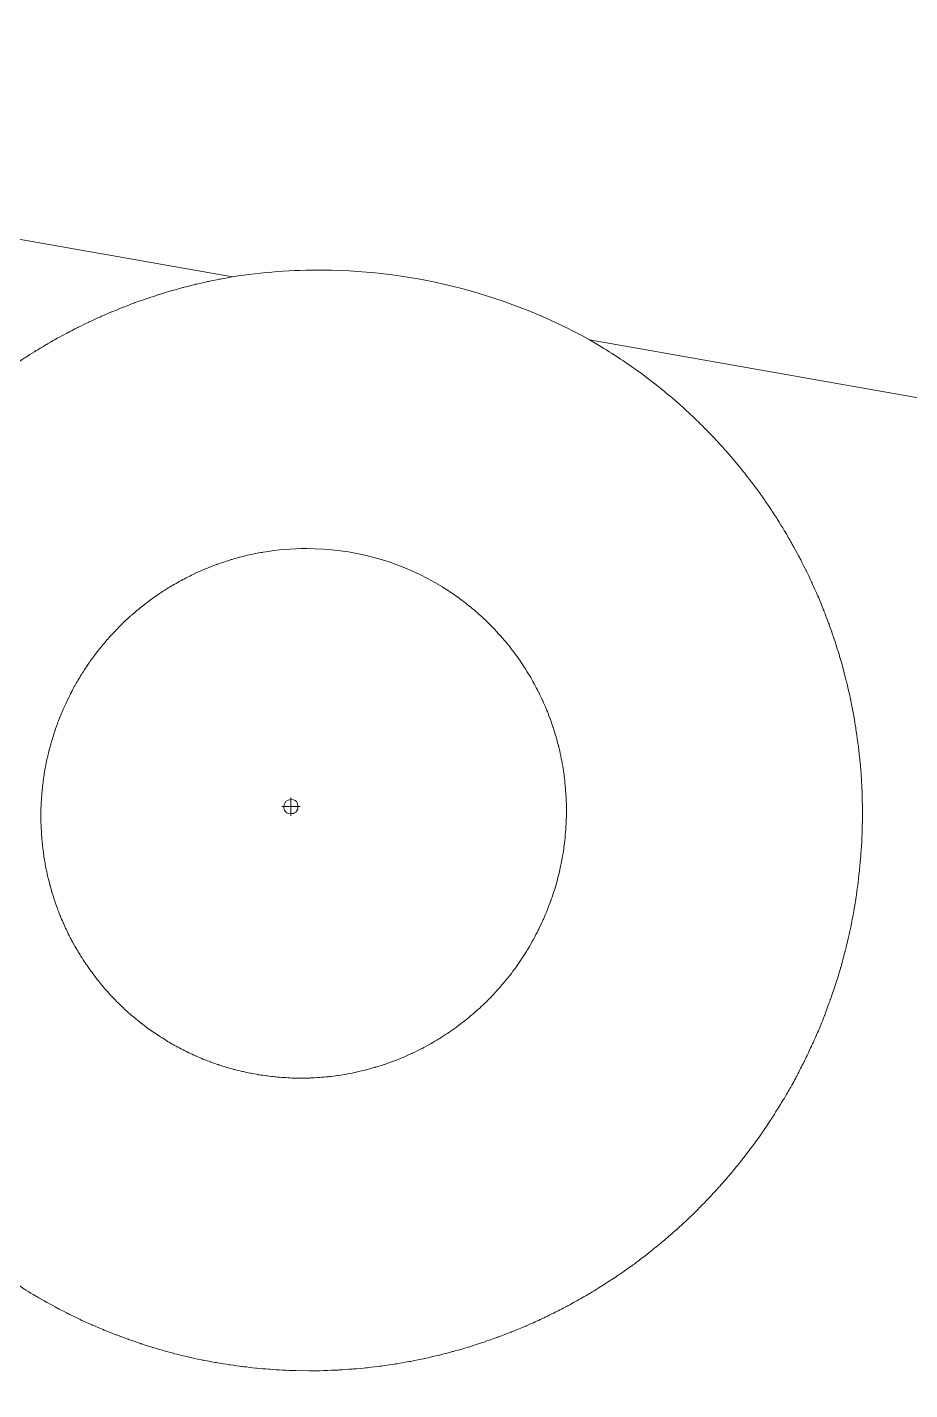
# Model space of a CAD drawing. Header units: millimetres. Extents: x 206 to 837, y 40 to 323.
# Drawn here: x 692.2035 to 692.21545, y 264.26333 to 264.28178 of the extents above; entities that cross this region are included whole.
import ezdxf

# ---------------------------------------------------------------- set-up
doc = ezdxf.new("R2010")
doc.units = ezdxf.units.MM
doc.layers.add('I-ARQ', color=8, linetype='Continuous', lineweight=0)

msp = doc.modelspace()

# ---------------------------------------------------------------- linework, layer by layer
at = {"layer": 'I-ARQ', "lineweight": 5}
for points, knots in [([(692.14479, 264.281776), (692.14479, 264.259725), (692.161717, 264.241368), (692.183695, 264.239584), (692.183695, 264.239584), (692.205674, 264.2378), (692.225339, 264.253186), (692.228896, 264.274948)], [0, 0, 0, 0, 0.5, 0.5, 0.5, 0.75, 1, 1, 1, 1]), ([(692.145457, 264.281776), (692.145457, 264.260173), (692.161969, 264.242153), (692.183489, 264.240271), (692.183489, 264.240271), (692.205009, 264.238388), (692.224399, 264.253266), (692.22815, 264.274541)], [0, 0, 0, 0, 0.5, 0.5, 0.5, 0.75, 1, 1, 1, 1]), ([(692.148516, 264.281776), (692.148516, 264.26176), (692.163816, 264.245063), (692.183755, 264.243318), (692.183755, 264.243318), (692.203696, 264.241574), (692.221661, 264.255359), (692.225138, 264.275072)], [0, 0, 0, 0, 0.5, 0.5, 0.5, 0.75, 1, 1, 1, 1]), ([(692.207324, 264.263585), (692.207324, 264.263585), (692.207142, 264.263587), (692.207142, 264.263587), (692.207142, 264.263587), (692.207142, 264.263587), (692.206959, 264.263594), (692.206959, 264.263594), (692.206959, 264.263594), (692.206959, 264.263594), (692.206779, 264.263606), (692.206779, 264.263606), (692.206779, 264.263606), (692.206779, 264.263606), (692.206597, 264.263622), (692.206597, 264.263622), (692.206597, 264.263622), (692.206597, 264.263622), (692.206419, 264.263642), (692.206419, 264.263642), (692.206419, 264.263642), (692.206419, 264.263642), (692.206241, 264.263666), (692.206241, 264.263666), (692.206241, 264.263666), (692.206241, 264.263666), (692.206065, 264.263695), (692.206065, 264.263695), (692.206065, 264.263695), (692.206065, 264.263695), (692.20589, 264.263727), (692.20589, 264.263727), (692.20589, 264.263727), (692.20589, 264.263727), (692.205716, 264.263764), (692.205716, 264.263764), (692.205716, 264.263764), (692.205716, 264.263764), (692.205545, 264.263805), (692.205545, 264.263805), (692.205545, 264.263805), (692.205545, 264.263805), (692.205374, 264.263851), (692.205374, 264.263851), (692.205374, 264.263851), (692.205374, 264.263851), (692.205205, 264.2639), (692.205205, 264.2639), (692.205205, 264.2639), (692.205205, 264.2639), (692.205038, 264.263952), (692.205038, 264.263952), (692.205038, 264.263952), (692.205038, 264.263952), (692.204872, 264.26401), (692.204872, 264.26401), (692.204872, 264.26401), (692.204872, 264.26401), (692.204709, 264.26407), (692.204709, 264.26407), (692.204709, 264.26407), (692.204709, 264.26407), (692.204546, 264.264135), (692.204546, 264.264135), (692.204546, 264.264135), (692.204546, 264.264135), (692.204387, 264.264202), (692.204387, 264.264202), (692.204387, 264.264202), (692.204387, 264.264202), (692.204229, 264.264274), (692.204229, 264.264274), (692.204229, 264.264274), (692.204229, 264.264274), (692.204073, 264.264349), (692.204073, 264.264349), (692.204073, 264.264349), (692.204073, 264.264349), (692.20392, 264.264428), (692.20392, 264.264428), (692.20392, 264.264428), (692.20392, 264.264428), (692.203768, 264.264511), (692.203768, 264.264511), (692.203768, 264.264511), (692.203768, 264.264511), (692.203619, 264.264596), (692.203619, 264.264596), (692.203619, 264.264596), (692.203619, 264.264596), (692.203472, 264.264685), (692.203472, 264.264685), (692.203472, 264.264685), (692.203472, 264.264685), (692.203328, 264.264778), (692.203328, 264.264778), (692.203328, 264.264778), (692.203328, 264.264778), (692.203185, 264.264875), (692.203185, 264.264875), (692.203185, 264.264875), (692.203185, 264.264875), (692.203045, 264.264974), (692.203045, 264.264974), (692.203045, 264.264974), (692.203045, 264.264974), (692.202908, 264.265075), (692.202908, 264.265075), (692.202908, 264.265075), (692.202908, 264.265075), (692.202773, 264.265181), (692.202773, 264.265181), (692.202773, 264.265181), (692.202773, 264.265181), (692.202641, 264.26529), (692.202641, 264.26529), (692.202641, 264.26529), (692.202641, 264.26529), (692.202511, 264.265401), (692.202511, 264.265401), (692.202511, 264.265401), (692.202511, 264.265401), (692.202384, 264.265516), (692.202384, 264.265516), (692.202384, 264.265516), (692.202384, 264.265516), (692.202259, 264.265632), (692.202259, 264.265632), (692.202259, 264.265632), (692.202259, 264.265632), (692.202138, 264.265754), (692.202138, 264.265754), (692.202138, 264.265754), (692.202138, 264.265754), (692.20202, 264.265876), (692.20202, 264.265876), (692.20202, 264.265876), (692.20202, 264.265876), (692.201904, 264.266003), (692.201904, 264.266003), (692.201904, 264.266003), (692.201904, 264.266003), (692.201791, 264.266131), (692.201791, 264.266131), (692.201791, 264.266131), (692.201791, 264.266131), (692.201682, 264.266262), (692.201682, 264.266262), (692.201682, 264.266262), (692.201682, 264.266262), (692.201575, 264.266397), (692.201575, 264.266397), (692.201575, 264.266397), (692.201575, 264.266397), (692.20147, 264.266533), (692.20147, 264.266533), (692.20147, 264.266533), (692.20147, 264.266533), (692.20137, 264.266672), (692.20137, 264.266672), (692.20137, 264.266672), (692.20137, 264.266672), (692.201273, 264.266813), (692.201273, 264.266813), (692.201273, 264.266813), (692.201273, 264.266813), (692.201179, 264.266957), (692.201179, 264.266957), (692.201179, 264.266957), (692.201179, 264.266957), (692.201089, 264.267103), (692.201089, 264.267103), (692.201089, 264.267103), (692.201089, 264.267103), (692.201002, 264.267251), (692.201002, 264.267251), (692.201002, 264.267251), (692.201002, 264.267251), (692.200918, 264.267401), (692.200918, 264.267401), (692.200918, 264.267401), (692.200918, 264.267401), (692.200838, 264.267553), (692.200838, 264.267553), (692.200838, 264.267553), (692.200838, 264.267553), (692.200761, 264.267707), (692.200761, 264.267707), (692.200761, 264.267707), (692.200761, 264.267707), (692.200688, 264.267863), (692.200688, 264.267863), (692.200688, 264.267863), (692.200688, 264.267863), (692.200619, 264.26802), (692.200619, 264.26802), (692.200619, 264.26802), (692.200619, 264.26802), (692.200553, 264.268178), (692.200553, 264.268178), (692.200553, 264.268178), (692.200553, 264.268178), (692.200491, 264.268338), (692.200491, 264.268338), (692.200491, 264.268338), (692.200491, 264.268338), (692.200433, 264.268498), (692.200433, 264.268498), (692.200433, 264.268498), (692.200433, 264.268498), (692.200379, 264.268661), (692.200379, 264.268661), (692.200379, 264.268661), (692.200379, 264.268661), (692.200328, 264.268824), (692.200328, 264.268824), (692.200328, 264.268824), (692.200328, 264.268824), (692.200282, 264.268988), (692.200282, 264.268988), (692.200282, 264.268988), (692.200282, 264.268988), (692.200239, 264.269153), (692.200239, 264.269153), (692.200239, 264.269153), (692.200239, 264.269153), (692.2002, 264.269317), (692.2002, 264.269317), (692.2002, 264.269317), (692.2002, 264.269317), (692.200165, 264.269483), (692.200165, 264.269483), (692.200165, 264.269483), (692.200165, 264.269483), (692.200134, 264.269648), (692.200134, 264.269648), (692.200134, 264.269648), (692.200134, 264.269648), (692.200107, 264.269814), (692.200107, 264.269814), (692.200107, 264.269814), (692.200107, 264.269814), (692.200083, 264.269979), (692.200083, 264.269979), (692.200083, 264.269979), (692.200083, 264.269979), (692.200064, 264.270145), (692.200064, 264.270145), (692.200064, 264.270145), (692.200064, 264.270145), (692.200047, 264.27031), (692.200047, 264.27031), (692.200047, 264.27031), (692.200047, 264.27031), (692.200035, 264.270475), (692.200035, 264.270475), (692.200035, 264.270475), (692.200035, 264.270475), (692.200027, 264.270638), (692.200027, 264.270638), (692.200027, 264.270638), (692.200027, 264.270638), (692.200021, 264.270803), (692.200021, 264.270803), (692.200021, 264.270803), (692.200021, 264.270803), (692.20002, 264.270964), (692.20002, 264.270964), (692.20002, 264.270964), (692.20002, 264.270964), (692.200022, 264.271127), (692.200022, 264.271127), (692.200022, 264.271127), (692.200022, 264.271127), (692.200027, 264.271287), (692.200027, 264.271287), (692.200027, 264.271287), (692.200027, 264.271287), (692.200036, 264.271447), (692.200036, 264.271447), (692.200036, 264.271447), (692.200036, 264.271447), (692.200048, 264.271605), (692.200048, 264.271605), (692.200048, 264.271605), (692.200048, 264.271605), (692.200064, 264.271763), (692.200064, 264.271763), (692.200064, 264.271763), (692.200064, 264.271763), (692.200104, 264.272075), (692.200104, 264.272075), (692.200104, 264.272075), (692.200104, 264.272075), (692.200157, 264.27238), (692.200157, 264.27238), (692.200157, 264.27238), (692.200157, 264.27238), (692.200221, 264.27268), (692.200221, 264.27268), (692.200221, 264.27268), (692.200221, 264.27268), (692.200296, 264.272975), (692.200296, 264.272975), (692.200296, 264.272975), (692.200296, 264.272975), (692.200383, 264.273265), (692.200383, 264.273265), (692.200383, 264.273265), (692.200383, 264.273265), (692.200481, 264.273548), (692.200481, 264.273548), (692.200481, 264.273548), (692.200481, 264.273548), (692.200589, 264.273827), (692.200589, 264.273827), (692.200589, 264.273827), (692.200589, 264.273827), (692.200707, 264.274099), (692.200707, 264.274099), (692.200707, 264.274099), (692.200707, 264.274099), (692.200836, 264.274366), (692.200836, 264.274366), (692.200836, 264.274366), (692.200836, 264.274366), (692.200975, 264.274628), (692.200975, 264.274628), (692.200975, 264.274628), (692.200975, 264.274628), (692.201123, 264.274884), (692.201123, 264.274884), (692.201123, 264.274884), (692.201123, 264.274884), (692.201283, 264.275134), (692.201283, 264.275134), (692.201283, 264.275134), (692.201283, 264.275134), (692.201452, 264.275379), (692.201452, 264.275379), (692.201452, 264.275379), (692.201452, 264.275379), (692.201633, 264.275619), (692.201633, 264.275619), (692.201633, 264.275619), (692.201633, 264.275619), (692.201824, 264.275853), (692.201824, 264.275853), (692.201824, 264.275853), (692.201824, 264.275853), (692.202026, 264.276081), (692.202026, 264.276081), (692.202026, 264.276081), (692.202026, 264.276081), (692.202239, 264.276304), (692.202239, 264.276304), (692.202239, 264.276304), (692.202239, 264.276304), (692.202463, 264.276519), (692.202463, 264.276519), (692.202463, 264.276519), (692.202463, 264.276519), (692.202699, 264.276727), (692.202699, 264.276727), (692.202699, 264.276727), (692.202699, 264.276727), (692.202821, 264.276829), (692.202821, 264.276829), (692.202821, 264.276829), (692.202821, 264.276829), (692.202945, 264.276927), (692.202945, 264.276927), (692.202945, 264.276927), (692.202945, 264.276927), (692.203073, 264.277025), (692.203073, 264.277025), (692.203073, 264.277025), (692.203073, 264.277025), (692.203203, 264.27712), (692.203203, 264.27712), (692.203203, 264.27712), (692.203203, 264.27712), (692.203337, 264.277212), (692.203337, 264.277212), (692.203337, 264.277212), (692.203337, 264.277212), (692.203471, 264.277302), (692.203471, 264.277302), (692.203471, 264.277302), (692.203471, 264.277302), (692.20361, 264.277389), (692.20361, 264.277389), (692.20361, 264.277389), (692.20361, 264.277389), (692.203751, 264.277474), (692.203751, 264.277474), (692.203751, 264.277474), (692.203751, 264.277474), (692.203894, 264.277556), (692.203894, 264.277556), (692.203894, 264.277556), (692.203894, 264.277556), (692.20404, 264.277636), (692.20404, 264.277636), (692.20404, 264.277636), (692.20404, 264.277636), (692.204188, 264.277712), (692.204188, 264.277712), (692.204188, 264.277712), (692.204188, 264.277712), (692.204338, 264.277785), (692.204338, 264.277785), (692.204338, 264.277785), (692.204338, 264.277785), (692.204492, 264.277855), (692.204492, 264.277855), (692.204492, 264.277855), (692.204492, 264.277855), (692.204645, 264.277922), (692.204645, 264.277922), (692.204645, 264.277922), (692.204645, 264.277922), (692.204802, 264.277985), (692.204802, 264.277985), (692.204802, 264.277985), (692.204802, 264.277985), (692.20496, 264.278047), (692.20496, 264.278047), (692.20496, 264.278047), (692.20496, 264.278047), (692.205121, 264.278103), (692.205121, 264.278103), (692.205121, 264.278103), (692.205121, 264.278103), (692.205283, 264.278156), (692.205283, 264.278156), (692.205283, 264.278156), (692.205283, 264.278156), (692.205447, 264.278206), (692.205447, 264.278206), (692.205447, 264.278206), (692.205447, 264.278206), (692.205611, 264.278251), (692.205611, 264.278251), (692.205611, 264.278251), (692.205611, 264.278251), (692.205777, 264.278294), (692.205777, 264.278294), (692.205777, 264.278294), (692.205777, 264.278294), (692.205944, 264.278332), (692.205944, 264.278332), (692.205944, 264.278332), (692.205944, 264.278332), (692.206112, 264.278366), (692.206112, 264.278366), (692.206112, 264.278366), (692.206112, 264.278366), (692.206281, 264.278397), (692.206281, 264.278397)], [0, 0, 0, 0, 0.008696, 0.008696, 0.008696, 0.013043, 0.017391, 0.017391, 0.017391, 0.021739, 0.026087, 0.026087, 0.026087, 0.030435, 0.034783, 0.034783, 0.034783, 0.03913, 0.043478, 0.043478, 0.043478, 0.047826, 0.052174, 0.052174, 0.052174, 0.056522, 0.06087, 0.06087, 0.06087, 0.065217, 0.069565, 0.069565, 0.069565, 0.073913, 0.078261, 0.078261, 0.078261, 0.082609, 0.086957, 0.086957, 0.086957, 0.091304, 0.095652, 0.095652, 0.095652, 0.1, 0.104348, 0.104348, 0.104348, 0.108696, 0.113043, 0.113043, 0.113043, 0.117391, 0.121739, 0.121739, 0.121739, 0.126087, 0.130435, 0.130435, 0.130435, 0.134783, 0.13913, 0.13913, 0.13913, 0.143478, 0.147826, 0.147826, 0.147826, 0.152174, 0.156522, 0.156522, 0.156522, 0.16087, 0.165217, 0.165217, 0.165217, 0.169565, 0.173913, 0.173913, 0.173913, 0.178261, 0.182609, 0.182609, 0.182609, 0.186957, 0.191304, 0.191304, 0.191304, 0.195652, 0.2, 0.2, 0.2, 0.204348, 0.208696, 0.208696, 0.208696, 0.213043, 0.217391, 0.217391, 0.217391, 0.221739, 0.226087, 0.226087, 0.226087, 0.230435, 0.234783, 0.234783, 0.234783, 0.23913, 0.243478, 0.243478, 0.243478, 0.247826, 0.252174, 0.252174, 0.252174, 0.256522, 0.26087, 0.26087, 0.26087, 0.265217, 0.269565, 0.269565, 0.269565, 0.273913, 0.278261, 0.278261, 0.278261, 0.282609, 0.286957, 0.286957, 0.286957, 0.291304, 0.295652, 0.295652, 0.295652, 0.3, 0.304348, 0.304348, 0.304348, 0.308696, 0.313043, 0.313043, 0.313043, 0.317391, 0.321739, 0.321739, 0.321739, 0.326087, 0.330435, 0.330435, 0.330435, 0.334783, 0.33913, 0.33913, 0.33913, 0.343478, 0.347826, 0.347826, 0.347826, 0.352174, 0.356522, 0.356522, 0.356522, 0.36087, 0.365217, 0.365217, 0.365217, 0.369565, 0.373913, 0.373913, 0.373913, 0.378261, 0.382609, 0.382609, 0.382609, 0.386957, 0.391304, 0.391304, 0.391304, 0.395652, 0.4, 0.4, 0.4, 0.404348, 0.408696, 0.408696, 0.408696, 0.413043, 0.417391, 0.417391, 0.417391, 0.421739, 0.426087, 0.426087, 0.426087, 0.430435, 0.434783, 0.434783, 0.434783, 0.43913, 0.443478, 0.443478, 0.443478, 0.447826, 0.452174, 0.452174, 0.452174, 0.456522, 0.46087, 0.46087, 0.46087, 0.465217, 0.469565, 0.469565, 0.469565, 0.473913, 0.478261, 0.478261, 0.478261, 0.482609, 0.486957, 0.486957, 0.486957, 0.491304, 0.495652, 0.495652, 0.495652, 0.5, 0.504348, 0.504348, 0.504348, 0.508696, 0.513043, 0.513043, 0.513043, 0.517391, 0.521739, 0.521739, 0.521739, 0.526087, 0.530435, 0.530435, 0.530435, 0.534783, 0.53913, 0.53913, 0.53913, 0.543478, 0.547826, 0.547826, 0.547826, 0.552174, 0.556522, 0.556522, 0.556522, 0.56087, 0.565217, 0.565217, 0.565217, 0.569565, 0.573913, 0.573913, 0.573913, 0.578261, 0.582609, 0.582609, 0.582609, 0.586957, 0.591304, 0.591304, 0.591304, 0.595652, 0.6, 0.6, 0.6, 0.604348, 0.608696, 0.608696, 0.608696, 0.613043, 0.617391, 0.617391, 0.617391, 0.621739, 0.626087, 0.626087, 0.626087, 0.630435, 0.634783, 0.634783, 0.634783, 0.63913, 0.643478, 0.643478, 0.643478, 0.647826, 0.652174, 0.652174, 0.652174, 0.656522, 0.66087, 0.66087, 0.66087, 0.665217, 0.669565, 0.669565, 0.669565, 0.673913, 0.678261, 0.678261, 0.678261, 0.682609, 0.686957, 0.686957, 0.686957, 0.691304, 0.695652, 0.695652, 0.695652, 0.7, 0.704348, 0.704348, 0.704348, 0.708696, 0.713043, 0.713043, 0.713043, 0.717391, 0.721739, 0.721739, 0.721739, 0.726087, 0.730435, 0.730435, 0.730435, 0.734783, 0.73913, 0.73913, 0.73913, 0.743478, 0.747826, 0.747826, 0.747826, 0.752174, 0.756522, 0.756522, 0.756522, 0.76087, 0.765217, 0.765217, 0.765217, 0.769565, 0.773913, 0.773913, 0.773913, 0.778261, 0.782609, 0.782609, 0.782609, 0.786957, 0.791304, 0.791304, 0.791304, 0.795652, 0.8, 0.8, 0.8, 0.804348, 0.808696, 0.808696, 0.808696, 0.813043, 0.817391, 0.817391, 0.817391, 0.821739, 0.826087, 0.826087, 0.826087, 0.830435, 0.834783, 0.834783, 0.834783, 0.83913, 0.843478, 0.843478, 0.843478, 0.847826, 0.852174, 0.852174, 0.852174, 0.856522, 0.86087, 0.86087, 0.86087, 0.865217, 0.869565, 0.869565, 0.869565, 0.873913, 0.878261, 0.878261, 0.878261, 0.882609, 0.886957, 0.886957, 0.886957, 0.891304, 0.895652, 0.895652, 0.895652, 0.9, 0.904348, 0.904348, 0.904348, 0.908696, 0.913043, 0.913043, 0.913043, 0.917391, 0.921739, 0.921739, 0.921739, 0.926087, 0.930435, 0.930435, 0.930435, 0.934783, 0.93913, 0.93913, 0.93913, 0.943478, 0.947826, 0.947826, 0.947826, 0.952174, 0.956522, 0.956522, 0.956522, 0.96087, 0.965217, 0.965217, 0.965217, 0.969565, 0.973913, 0.973913, 0.973913, 0.978261, 0.982609, 0.982609, 0.982609, 0.986957, 0.991304, 0.991304, 0.991304, 0.995652, 1, 1, 1, 1]), ([(692.211114, 264.277545), (692.211114, 264.277545), (692.211271, 264.277452), (692.211271, 264.277452), (692.211271, 264.277452), (692.211271, 264.277452), (692.211427, 264.277356), (692.211427, 264.277356), (692.211427, 264.277356), (692.211427, 264.277356), (692.21158, 264.277255), (692.21158, 264.277255), (692.21158, 264.277255), (692.21158, 264.277255), (692.21173, 264.277151), (692.21173, 264.277151), (692.21173, 264.277151), (692.21173, 264.277151), (692.211879, 264.277043), (692.211879, 264.277043), (692.211879, 264.277043), (692.211879, 264.277043), (692.212025, 264.27693), (692.212025, 264.27693), (692.212025, 264.27693), (692.212025, 264.27693), (692.212168, 264.276814), (692.212168, 264.276814), (692.212168, 264.276814), (692.212168, 264.276814), (692.212309, 264.276693), (692.212309, 264.276693), (692.212309, 264.276693), (692.212309, 264.276693), (692.212447, 264.276569), (692.212447, 264.276569), (692.212447, 264.276569), (692.212447, 264.276569), (692.212582, 264.276441), (692.212582, 264.276441), (692.212582, 264.276441), (692.212582, 264.276441), (692.212715, 264.276308), (692.212715, 264.276308), (692.212715, 264.276308), (692.212715, 264.276308), (692.212844, 264.276173), (692.212844, 264.276173), (692.212844, 264.276173), (692.212844, 264.276173), (692.212971, 264.276032), (692.212971, 264.276032), (692.212971, 264.276032), (692.212971, 264.276032), (692.213094, 264.275889), (692.213094, 264.275889), (692.213094, 264.275889), (692.213094, 264.275889), (692.213214, 264.275742), (692.213214, 264.275742), (692.213214, 264.275742), (692.213214, 264.275742), (692.213331, 264.275591), (692.213331, 264.275591), (692.213331, 264.275591), (692.213331, 264.275591), (692.213445, 264.275436), (692.213445, 264.275436), (692.213445, 264.275436), (692.213445, 264.275436), (692.213554, 264.275277), (692.213554, 264.275277), (692.213554, 264.275277), (692.213554, 264.275277), (692.21366, 264.275114), (692.21366, 264.275114), (692.21366, 264.275114), (692.21366, 264.275114), (692.213762, 264.27495), (692.213762, 264.27495), (692.213762, 264.27495), (692.213762, 264.27495), (692.21386, 264.274779), (692.21386, 264.274779), (692.21386, 264.274779), (692.21386, 264.274779), (692.213955, 264.274607), (692.213955, 264.274607), (692.213955, 264.274607), (692.213955, 264.274607), (692.214045, 264.274431), (692.214045, 264.274431), (692.214045, 264.274431), (692.214045, 264.274431), (692.214129, 264.274252), (692.214129, 264.274252), (692.214129, 264.274252), (692.214129, 264.274252), (692.214212, 264.274068), (692.214212, 264.274068), (692.214212, 264.274068), (692.214212, 264.274068), (692.214287, 264.273883), (692.214287, 264.273883), (692.214287, 264.273883), (692.214287, 264.273883), (692.21436, 264.273693), (692.21436, 264.273693), (692.21436, 264.273693), (692.21436, 264.273693), (692.214426, 264.273502), (692.214426, 264.273502), (692.214426, 264.273502), (692.214426, 264.273502), (692.214489, 264.273307), (692.214489, 264.273307), (692.214489, 264.273307), (692.214489, 264.273307), (692.214547, 264.27311), (692.214547, 264.27311), (692.214547, 264.27311), (692.214547, 264.27311), (692.214598, 264.272908), (692.214598, 264.272908), (692.214598, 264.272908), (692.214598, 264.272908), (692.214645, 264.272707), (692.214645, 264.272707), (692.214645, 264.272707), (692.214645, 264.272707), (692.214686, 264.272501), (692.214686, 264.272501), (692.214686, 264.272501), (692.214686, 264.272501), (692.214721, 264.272294), (692.214721, 264.272294), (692.214721, 264.272294), (692.214721, 264.272294), (692.214751, 264.272084), (692.214751, 264.272084), (692.214751, 264.272084), (692.214751, 264.272084), (692.214776, 264.271874), (692.214776, 264.271874), (692.214776, 264.271874), (692.214776, 264.271874), (692.214794, 264.27166), (692.214794, 264.27166), (692.214794, 264.27166), (692.214794, 264.27166), (692.214806, 264.271446), (692.214806, 264.271446), (692.214806, 264.271446), (692.214806, 264.271446), (692.214811, 264.271229), (692.214811, 264.271229), (692.214811, 264.271229), (692.214811, 264.271229), (692.214811, 264.271012), (692.214811, 264.271012), (692.214811, 264.271012), (692.214811, 264.271012), (692.214805, 264.270793), (692.214805, 264.270793), (692.214805, 264.270793), (692.214805, 264.270793), (692.214791, 264.270575), (692.214791, 264.270575), (692.214791, 264.270575), (692.214791, 264.270575), (692.214771, 264.270354), (692.214771, 264.270354), (692.214771, 264.270354), (692.214771, 264.270354), (692.214746, 264.270135), (692.214746, 264.270135), (692.214746, 264.270135), (692.214746, 264.270135), (692.214714, 264.269915), (692.214714, 264.269915), (692.214714, 264.269915), (692.214714, 264.269915), (692.214675, 264.269696), (692.214675, 264.269696), (692.214675, 264.269696), (692.214675, 264.269696), (692.214628, 264.269476), (692.214628, 264.269476), (692.214628, 264.269476), (692.214628, 264.269476), (692.214576, 264.269258), (692.214576, 264.269258), (692.214576, 264.269258), (692.214576, 264.269258), (692.214517, 264.26904), (692.214517, 264.26904), (692.214517, 264.26904), (692.214517, 264.26904), (692.214451, 264.268824), (692.214451, 264.268824), (692.214451, 264.268824), (692.214451, 264.268824), (692.214377, 264.268609), (692.214377, 264.268609), (692.214377, 264.268609), (692.214377, 264.268609), (692.2143, 264.268397), (692.2143, 264.268397), (692.2143, 264.268397), (692.2143, 264.268397), (692.214214, 264.268185), (692.214214, 264.268185), (692.214214, 264.268185), (692.214214, 264.268185), (692.214121, 264.267977), (692.214121, 264.267977), (692.214121, 264.267977), (692.214121, 264.267977), (692.214024, 264.267773), (692.214024, 264.267773), (692.214024, 264.267773), (692.214024, 264.267773), (692.21392, 264.26757), (692.21392, 264.26757), (692.21392, 264.26757), (692.21392, 264.26757), (692.21381, 264.267371), (692.21381, 264.267371), (692.21381, 264.267371), (692.21381, 264.267371), (692.213693, 264.267175), (692.213693, 264.267175), (692.213693, 264.267175), (692.213693, 264.267175), (692.213572, 264.266984), (692.213572, 264.266984), (692.213572, 264.266984), (692.213572, 264.266984), (692.213445, 264.266795), (692.213445, 264.266795), (692.213445, 264.266795), (692.213445, 264.266795), (692.213312, 264.266612), (692.213312, 264.266612), (692.213312, 264.266612), (692.213312, 264.266612), (692.213174, 264.266432), (692.213174, 264.266432), (692.213174, 264.266432), (692.213174, 264.266432), (692.213031, 264.266257), (692.213031, 264.266257), (692.213031, 264.266257), (692.213031, 264.266257), (692.212884, 264.266087), (692.212884, 264.266087), (692.212884, 264.266087), (692.212884, 264.266087), (692.212731, 264.265922), (692.212731, 264.265922), (692.212731, 264.265922), (692.212731, 264.265922), (692.212576, 264.265762), (692.212576, 264.265762), (692.212576, 264.265762), (692.212576, 264.265762), (692.212415, 264.265607), (692.212415, 264.265607), (692.212415, 264.265607), (692.212415, 264.265607), (692.212251, 264.265458), (692.212251, 264.265458), (692.212251, 264.265458), (692.212251, 264.265458), (692.212083, 264.265314), (692.212083, 264.265314), (692.212083, 264.265314), (692.212083, 264.265314), (692.211911, 264.265175), (692.211911, 264.265175), (692.211911, 264.265175), (692.211911, 264.265175), (692.211738, 264.265043), (692.211738, 264.265043), (692.211738, 264.265043), (692.211738, 264.265043), (692.21156, 264.264916), (692.21156, 264.264916), (692.21156, 264.264916), (692.21156, 264.264916), (692.21138, 264.264796), (692.21138, 264.264796), (692.21138, 264.264796), (692.21138, 264.264796), (692.211197, 264.26468), (692.211197, 264.26468), (692.211197, 264.26468), (692.211197, 264.26468), (692.211013, 264.264571), (692.211013, 264.264571), (692.211013, 264.264571), (692.211013, 264.264571), (692.210825, 264.264466), (692.210825, 264.264466), (692.210825, 264.264466), (692.210825, 264.264466), (692.210637, 264.264369), (692.210637, 264.264369), (692.210637, 264.264369), (692.210637, 264.264369), (692.210447, 264.264277), (692.210447, 264.264277), (692.210447, 264.264277), (692.210447, 264.264277), (692.210255, 264.264191), (692.210255, 264.264191), (692.210255, 264.264191), (692.210255, 264.264191), (692.210062, 264.264111), (692.210062, 264.264111), (692.210062, 264.264111), (692.210062, 264.264111), (692.209868, 264.264038), (692.209868, 264.264038), (692.209868, 264.264038), (692.209868, 264.264038), (692.209673, 264.263969), (692.209673, 264.263969), (692.209673, 264.263969), (692.209673, 264.263969), (692.209479, 264.263906), (692.209479, 264.263906), (692.209479, 264.263906), (692.209479, 264.263906), (692.209282, 264.26385), (692.209282, 264.26385), (692.209282, 264.26385), (692.209282, 264.26385), (692.209086, 264.263798), (692.209086, 264.263798), (692.209086, 264.263798), (692.209086, 264.263798), (692.208889, 264.263753), (692.208889, 264.263753), (692.208889, 264.263753), (692.208889, 264.263753), (692.208693, 264.263713), (692.208693, 264.263713), (692.208693, 264.263713), (692.208693, 264.263713), (692.208495, 264.263678), (692.208495, 264.263678), (692.208495, 264.263678), (692.208495, 264.263678), (692.208299, 264.263649), (692.208299, 264.263649), (692.208299, 264.263649), (692.208299, 264.263649), (692.208103, 264.263626), (692.208103, 264.263626), (692.208103, 264.263626), (692.208103, 264.263626), (692.207907, 264.263608), (692.207907, 264.263608), (692.207907, 264.263608), (692.207907, 264.263608), (692.207712, 264.263595), (692.207712, 264.263595), (692.207712, 264.263595), (692.207712, 264.263595), (692.207518, 264.263587), (692.207518, 264.263587), (692.207518, 264.263587), (692.207518, 264.263587), (692.207324, 264.263585), (692.207324, 264.263585)], [0, 0, 0, 0, 0.010638, 0.010638, 0.010638, 0.015957, 0.021277, 0.021277, 0.021277, 0.026596, 0.031915, 0.031915, 0.031915, 0.037234, 0.042553, 0.042553, 0.042553, 0.047872, 0.053191, 0.053191, 0.053191, 0.058511, 0.06383, 0.06383, 0.06383, 0.069149, 0.074468, 0.074468, 0.074468, 0.079787, 0.085106, 0.085106, 0.085106, 0.090426, 0.095745, 0.095745, 0.095745, 0.101064, 0.106383, 0.106383, 0.106383, 0.111702, 0.117021, 0.117021, 0.117021, 0.12234, 0.12766, 0.12766, 0.12766, 0.132979, 0.138298, 0.138298, 0.138298, 0.143617, 0.148936, 0.148936, 0.148936, 0.154255, 0.159574, 0.159574, 0.159574, 0.164894, 0.170213, 0.170213, 0.170213, 0.175532, 0.180851, 0.180851, 0.180851, 0.18617, 0.191489, 0.191489, 0.191489, 0.196809, 0.202128, 0.202128, 0.202128, 0.207447, 0.212766, 0.212766, 0.212766, 0.218085, 0.223404, 0.223404, 0.223404, 0.228723, 0.234043, 0.234043, 0.234043, 0.239362, 0.244681, 0.244681, 0.244681, 0.25, 0.255319, 0.255319, 0.255319, 0.260638, 0.265957, 0.265957, 0.265957, 0.271277, 0.276596, 0.276596, 0.276596, 0.281915, 0.287234, 0.287234, 0.287234, 0.292553, 0.297872, 0.297872, 0.297872, 0.303191, 0.308511, 0.308511, 0.308511, 0.31383, 0.319149, 0.319149, 0.319149, 0.324468, 0.329787, 0.329787, 0.329787, 0.335106, 0.340426, 0.340426, 0.340426, 0.345745, 0.351064, 0.351064, 0.351064, 0.356383, 0.361702, 0.361702, 0.361702, 0.367021, 0.37234, 0.37234, 0.37234, 0.37766, 0.382979, 0.382979, 0.382979, 0.388298, 0.393617, 0.393617, 0.393617, 0.398936, 0.404255, 0.404255, 0.404255, 0.409574, 0.414894, 0.414894, 0.414894, 0.420213, 0.425532, 0.425532, 0.425532, 0.430851, 0.43617, 0.43617, 0.43617, 0.441489, 0.446809, 0.446809, 0.446809, 0.452128, 0.457447, 0.457447, 0.457447, 0.462766, 0.468085, 0.468085, 0.468085, 0.473404, 0.478723, 0.478723, 0.478723, 0.484043, 0.489362, 0.489362, 0.489362, 0.494681, 0.5, 0.5, 0.5, 0.505319, 0.510638, 0.510638, 0.510638, 0.515957, 0.521277, 0.521277, 0.521277, 0.526596, 0.531915, 0.531915, 0.531915, 0.537234, 0.542553, 0.542553, 0.542553, 0.547872, 0.553191, 0.553191, 0.553191, 0.558511, 0.56383, 0.56383, 0.56383, 0.569149, 0.574468, 0.574468, 0.574468, 0.579787, 0.585106, 0.585106, 0.585106, 0.590426, 0.595745, 0.595745, 0.595745, 0.601064, 0.606383, 0.606383, 0.606383, 0.611702, 0.617021, 0.617021, 0.617021, 0.62234, 0.62766, 0.62766, 0.62766, 0.632979, 0.638298, 0.638298, 0.638298, 0.643617, 0.648936, 0.648936, 0.648936, 0.654255, 0.659574, 0.659574, 0.659574, 0.664894, 0.670213, 0.670213, 0.670213, 0.675532, 0.680851, 0.680851, 0.680851, 0.68617, 0.691489, 0.691489, 0.691489, 0.696809, 0.702128, 0.702128, 0.702128, 0.707447, 0.712766, 0.712766, 0.712766, 0.718085, 0.723404, 0.723404, 0.723404, 0.728723, 0.734043, 0.734043, 0.734043, 0.739362, 0.744681, 0.744681, 0.744681, 0.75, 0.755319, 0.755319, 0.755319, 0.760638, 0.765957, 0.765957, 0.765957, 0.771277, 0.776596, 0.776596, 0.776596, 0.781915, 0.787234, 0.787234, 0.787234, 0.792553, 0.797872, 0.797872, 0.797872, 0.803191, 0.808511, 0.808511, 0.808511, 0.81383, 0.819149, 0.819149, 0.819149, 0.824468, 0.829787, 0.829787, 0.829787, 0.835106, 0.840426, 0.840426, 0.840426, 0.845745, 0.851064, 0.851064, 0.851064, 0.856383, 0.861702, 0.861702, 0.861702, 0.867021, 0.87234, 0.87234, 0.87234, 0.87766, 0.882979, 0.882979, 0.882979, 0.888298, 0.893617, 0.893617, 0.893617, 0.898936, 0.904255, 0.904255, 0.904255, 0.909574, 0.914894, 0.914894, 0.914894, 0.920213, 0.925532, 0.925532, 0.925532, 0.930851, 0.93617, 0.93617, 0.93617, 0.941489, 0.946809, 0.946809, 0.946809, 0.952128, 0.957447, 0.957447, 0.957447, 0.962766, 0.968085, 0.968085, 0.968085, 0.973404, 0.978723, 0.978723, 0.978723, 0.984043, 0.989362, 0.989362, 0.989362, 0.994681, 1, 1, 1, 1]), ([(692.207203, 264.267548), (692.207203, 264.267548), (692.207087, 264.267549), (692.207087, 264.267549), (692.207087, 264.267549), (692.207087, 264.267549), (692.206972, 264.267556), (692.206972, 264.267556), (692.206972, 264.267556), (692.206972, 264.267556), (692.206859, 264.267564), (692.206859, 264.267564), (692.206859, 264.267564), (692.206859, 264.267564), (692.206745, 264.267578), (692.206745, 264.267578), (692.206745, 264.267578), (692.206745, 264.267578), (692.206633, 264.267594), (692.206633, 264.267594), (692.206633, 264.267594), (692.206633, 264.267594), (692.206522, 264.267615), (692.206522, 264.267615), (692.206522, 264.267615), (692.206522, 264.267615), (692.206413, 264.267638), (692.206413, 264.267638), (692.206413, 264.267638), (692.206413, 264.267638), (692.206304, 264.267665), (692.206304, 264.267665), (692.206304, 264.267665), (692.206304, 264.267665), (692.206197, 264.267695), (692.206197, 264.267695), (692.206197, 264.267695), (692.206197, 264.267695), (692.206091, 264.267729), (692.206091, 264.267729), (692.206091, 264.267729), (692.206091, 264.267729), (692.205986, 264.267765), (692.205986, 264.267765), (692.205986, 264.267765), (692.205986, 264.267765), (692.205884, 264.267805), (692.205884, 264.267805), (692.205884, 264.267805), (692.205884, 264.267805), (692.205783, 264.267848), (692.205783, 264.267848), (692.205783, 264.267848), (692.205783, 264.267848), (692.205684, 264.267894), (692.205684, 264.267894), (692.205684, 264.267894), (692.205684, 264.267894), (692.205586, 264.267943), (692.205586, 264.267943), (692.205586, 264.267943), (692.205586, 264.267943), (692.20549, 264.267995), (692.20549, 264.267995), (692.20549, 264.267995), (692.20549, 264.267995), (692.205395, 264.26805), (692.205395, 264.26805), (692.205395, 264.26805), (692.205395, 264.26805), (692.205303, 264.268108), (692.205303, 264.268108), (692.205303, 264.268108), (692.205303, 264.268108), (692.205213, 264.268168), (692.205213, 264.268168), (692.205213, 264.268168), (692.205213, 264.268168), (692.205125, 264.26823), (692.205125, 264.26823), (692.205125, 264.26823), (692.205125, 264.26823), (692.205038, 264.268296), (692.205038, 264.268296), (692.205038, 264.268296), (692.205038, 264.268296), (692.204955, 264.268363), (692.204955, 264.268363), (692.204955, 264.268363), (692.204955, 264.268363), (692.204872, 264.268435), (692.204872, 264.268435), (692.204872, 264.268435), (692.204872, 264.268435), (692.204793, 264.268508), (692.204793, 264.268508), (692.204793, 264.268508), (692.204793, 264.268508), (692.204715, 264.268583), (692.204715, 264.268583), (692.204715, 264.268583), (692.204715, 264.268583), (692.204641, 264.268661), (692.204641, 264.268661), (692.204641, 264.268661), (692.204641, 264.268661), (692.204567, 264.268742), (692.204567, 264.268742), (692.204567, 264.268742), (692.204567, 264.268742), (692.204497, 264.268824), (692.204497, 264.268824), (692.204497, 264.268824), (692.204497, 264.268824), (692.204431, 264.268909), (692.204431, 264.268909), (692.204431, 264.268909), (692.204431, 264.268909), (692.204365, 264.268996), (692.204365, 264.268996), (692.204365, 264.268996), (692.204365, 264.268996), (692.204303, 264.269084), (692.204303, 264.269084), (692.204303, 264.269084), (692.204303, 264.269084), (692.204244, 264.269175), (692.204244, 264.269175), (692.204244, 264.269175), (692.204244, 264.269175), (692.204187, 264.269267), (692.204187, 264.269267), (692.204187, 264.269267), (692.204187, 264.269267), (692.204132, 264.269361), (692.204132, 264.269361), (692.204132, 264.269361), (692.204132, 264.269361), (692.204081, 264.269456), (692.204081, 264.269456), (692.204081, 264.269456), (692.204081, 264.269456), (692.204033, 264.269554), (692.204033, 264.269554), (692.204033, 264.269554), (692.204033, 264.269554), (692.203988, 264.269652), (692.203988, 264.269652), (692.203988, 264.269652), (692.203988, 264.269652), (692.203946, 264.269752), (692.203946, 264.269752), (692.203946, 264.269752), (692.203946, 264.269752), (692.203907, 264.269854), (692.203907, 264.269854), (692.203907, 264.269854), (692.203907, 264.269854), (692.203871, 264.269956), (692.203871, 264.269956), (692.203871, 264.269956), (692.203871, 264.269956), (692.203838, 264.270058), (692.203838, 264.270058), (692.203838, 264.270058), (692.203838, 264.270058), (692.20381, 264.270162), (692.20381, 264.270162), (692.20381, 264.270162), (692.20381, 264.270162), (692.203783, 264.270265), (692.203783, 264.270265), (692.203783, 264.270265), (692.203783, 264.270265), (692.203759, 264.27037), (692.203759, 264.27037), (692.203759, 264.27037), (692.203759, 264.27037), (692.203741, 264.270475), (692.203741, 264.270475), (692.203741, 264.270475), (692.203741, 264.270475), (692.203724, 264.270579), (692.203724, 264.270579), (692.203724, 264.270579), (692.203724, 264.270579), (692.20371, 264.270684), (692.20371, 264.270684), (692.20371, 264.270684), (692.20371, 264.270684), (692.203699, 264.270788), (692.203699, 264.270788), (692.203699, 264.270788), (692.203699, 264.270788), (692.203693, 264.270892), (692.203693, 264.270892), (692.203693, 264.270892), (692.203693, 264.270892), (692.203688, 264.270995), (692.203688, 264.270995), (692.203688, 264.270995), (692.203688, 264.270995), (692.203687, 264.271098), (692.203687, 264.271098), (692.203687, 264.271098), (692.203687, 264.271098), (692.203688, 264.2712), (692.203688, 264.2712), (692.203688, 264.2712), (692.203688, 264.2712), (692.203693, 264.271301), (692.203693, 264.271301), (692.203693, 264.271301), (692.203693, 264.271301), (692.2037, 264.271402), (692.2037, 264.271402), (692.2037, 264.271402), (692.2037, 264.271402), (692.203709, 264.271501), (692.203709, 264.271501), (692.203709, 264.271501), (692.203709, 264.271501), (692.203723, 264.2716), (692.203723, 264.2716), (692.203723, 264.2716), (692.203723, 264.2716), (692.203737, 264.271697), (692.203737, 264.271697), (692.203737, 264.271697), (692.203737, 264.271697), (692.203755, 264.271792), (692.203755, 264.271792), (692.203755, 264.271792), (692.203755, 264.271792), (692.203775, 264.271887), (692.203775, 264.271887), (692.203775, 264.271887), (692.203775, 264.271887), (692.203797, 264.271981), (692.203797, 264.271981), (692.203797, 264.271981), (692.203797, 264.271981), (692.203822, 264.272074), (692.203822, 264.272074), (692.203822, 264.272074), (692.203822, 264.272074), (692.20385, 264.272165), (692.20385, 264.272165), (692.20385, 264.272165), (692.20385, 264.272165), (692.203879, 264.272255), (692.203879, 264.272255), (692.203879, 264.272255), (692.203879, 264.272255), (692.20391, 264.272345), (692.20391, 264.272345), (692.20391, 264.272345), (692.20391, 264.272345), (692.203943, 264.272432), (692.203943, 264.272432), (692.203943, 264.272432), (692.203943, 264.272432), (692.20398, 264.27252), (692.20398, 264.27252), (692.20398, 264.27252), (692.20398, 264.27252), (692.204018, 264.272605), (692.204018, 264.272605), (692.204018, 264.272605), (692.204018, 264.272605), (692.204058, 264.272689), (692.204058, 264.272689), (692.204058, 264.272689), (692.204058, 264.272689), (692.204099, 264.272773), (692.204099, 264.272773), (692.204099, 264.272773), (692.204099, 264.272773), (692.204143, 264.272855), (692.204143, 264.272855), (692.204143, 264.272855), (692.204143, 264.272855), (692.20419, 264.272936), (692.20419, 264.272936), (692.20419, 264.272936), (692.20419, 264.272936), (692.204238, 264.273016), (692.204238, 264.273016), (692.204238, 264.273016), (692.204238, 264.273016), (692.204289, 264.273095), (692.204289, 264.273095), (692.204289, 264.273095), (692.204289, 264.273095), (692.204342, 264.273173), (692.204342, 264.273173), (692.204342, 264.273173), (692.204342, 264.273173), (692.204397, 264.27325), (692.204397, 264.27325), (692.204397, 264.27325), (692.204397, 264.27325), (692.204454, 264.273325), (692.204454, 264.273325), (692.204454, 264.273325), (692.204454, 264.273325), (692.204514, 264.273399), (692.204514, 264.273399), (692.204514, 264.273399), (692.204514, 264.273399), (692.204575, 264.273473), (692.204575, 264.273473), (692.204575, 264.273473), (692.204575, 264.273473), (692.20464, 264.273545), (692.20464, 264.273545), (692.20464, 264.273545), (692.20464, 264.273545), (692.204705, 264.273615), (692.204705, 264.273615), (692.204705, 264.273615), (692.204705, 264.273615), (692.204774, 264.273684), (692.204774, 264.273684), (692.204774, 264.273684), (692.204774, 264.273684), (692.204845, 264.273752), (692.204845, 264.273752), (692.204845, 264.273752), (692.204845, 264.273752), (692.204918, 264.273819), (692.204918, 264.273819), (692.204918, 264.273819), (692.204918, 264.273819), (692.204994, 264.273883), (692.204994, 264.273883), (692.204994, 264.273883), (692.204994, 264.273883), (692.205072, 264.273947), (692.205072, 264.273947), (692.205072, 264.273947), (692.205072, 264.273947), (692.205152, 264.274008), (692.205152, 264.274008), (692.205152, 264.274008), (692.205152, 264.274008), (692.205234, 264.274068), (692.205234, 264.274068), (692.205234, 264.274068), (692.205234, 264.274068), (692.205319, 264.274125), (692.205319, 264.274125), (692.205319, 264.274125), (692.205319, 264.274125), (692.205407, 264.274182), (692.205407, 264.274182), (692.205407, 264.274182), (692.205407, 264.274182), (692.205496, 264.274234), (692.205496, 264.274234), (692.205496, 264.274234), (692.205496, 264.274234), (692.205587, 264.274285), (692.205587, 264.274285), (692.205587, 264.274285), (692.205587, 264.274285), (692.205679, 264.274334), (692.205679, 264.274334), (692.205679, 264.274334), (692.205679, 264.274334), (692.205775, 264.274381), (692.205775, 264.274381), (692.205775, 264.274381), (692.205775, 264.274381), (692.205871, 264.274424), (692.205871, 264.274424), (692.205871, 264.274424), (692.205871, 264.274424), (692.20597, 264.274465), (692.20597, 264.274465), (692.20597, 264.274465), (692.20597, 264.274465), (692.20607, 264.274503), (692.20607, 264.274503), (692.20607, 264.274503), (692.20607, 264.274503), (692.206171, 264.274538), (692.206171, 264.274538), (692.206171, 264.274538), (692.206171, 264.274538), (692.206273, 264.27457), (692.206273, 264.27457), (692.206273, 264.27457), (692.206273, 264.27457), (692.206378, 264.2746), (692.206378, 264.2746), (692.206378, 264.2746), (692.206378, 264.2746), (692.206483, 264.274626), (692.206483, 264.274626), (692.206483, 264.274626), (692.206483, 264.274626), (692.206588, 264.274649), (692.206588, 264.274649), (692.206588, 264.274649), (692.206588, 264.274649), (692.206695, 264.274668), (692.206695, 264.274668)], [0, 0, 0, 0, 0.009804, 0.009804, 0.009804, 0.014706, 0.019608, 0.019608, 0.019608, 0.02451, 0.029412, 0.029412, 0.029412, 0.034314, 0.039216, 0.039216, 0.039216, 0.044118, 0.04902, 0.04902, 0.04902, 0.053922, 0.058824, 0.058824, 0.058824, 0.063725, 0.068627, 0.068627, 0.068627, 0.073529, 0.078431, 0.078431, 0.078431, 0.083333, 0.088235, 0.088235, 0.088235, 0.093137, 0.098039, 0.098039, 0.098039, 0.102941, 0.107843, 0.107843, 0.107843, 0.112745, 0.117647, 0.117647, 0.117647, 0.122549, 0.127451, 0.127451, 0.127451, 0.132353, 0.137255, 0.137255, 0.137255, 0.142157, 0.147059, 0.147059, 0.147059, 0.151961, 0.156863, 0.156863, 0.156863, 0.161765, 0.166667, 0.166667, 0.166667, 0.171569, 0.176471, 0.176471, 0.176471, 0.181373, 0.186275, 0.186275, 0.186275, 0.191176, 0.196078, 0.196078, 0.196078, 0.20098, 0.205882, 0.205882, 0.205882, 0.210784, 0.215686, 0.215686, 0.215686, 0.220588, 0.22549, 0.22549, 0.22549, 0.230392, 0.235294, 0.235294, 0.235294, 0.240196, 0.245098, 0.245098, 0.245098, 0.25, 0.254902, 0.254902, 0.254902, 0.259804, 0.264706, 0.264706, 0.264706, 0.269608, 0.27451, 0.27451, 0.27451, 0.279412, 0.284314, 0.284314, 0.284314, 0.289216, 0.294118, 0.294118, 0.294118, 0.29902, 0.303922, 0.303922, 0.303922, 0.308824, 0.313725, 0.313725, 0.313725, 0.318627, 0.323529, 0.323529, 0.323529, 0.328431, 0.333333, 0.333333, 0.333333, 0.338235, 0.343137, 0.343137, 0.343137, 0.348039, 0.352941, 0.352941, 0.352941, 0.357843, 0.362745, 0.362745, 0.362745, 0.367647, 0.372549, 0.372549, 0.372549, 0.377451, 0.382353, 0.382353, 0.382353, 0.387255, 0.392157, 0.392157, 0.392157, 0.397059, 0.401961, 0.401961, 0.401961, 0.406863, 0.411765, 0.411765, 0.411765, 0.416667, 0.421569, 0.421569, 0.421569, 0.426471, 0.431373, 0.431373, 0.431373, 0.436275, 0.441176, 0.441176, 0.441176, 0.446078, 0.45098, 0.45098, 0.45098, 0.455882, 0.460784, 0.460784, 0.460784, 0.465686, 0.470588, 0.470588, 0.470588, 0.47549, 0.480392, 0.480392, 0.480392, 0.485294, 0.490196, 0.490196, 0.490196, 0.495098, 0.5, 0.5, 0.5, 0.504902, 0.509804, 0.509804, 0.509804, 0.514706, 0.519608, 0.519608, 0.519608, 0.52451, 0.529412, 0.529412, 0.529412, 0.534314, 0.539216, 0.539216, 0.539216, 0.544118, 0.54902, 0.54902, 0.54902, 0.553922, 0.558824, 0.558824, 0.558824, 0.563725, 0.568627, 0.568627, 0.568627, 0.573529, 0.578431, 0.578431, 0.578431, 0.583333, 0.588235, 0.588235, 0.588235, 0.593137, 0.598039, 0.598039, 0.598039, 0.602941, 0.607843, 0.607843, 0.607843, 0.612745, 0.617647, 0.617647, 0.617647, 0.622549, 0.627451, 0.627451, 0.627451, 0.632353, 0.637255, 0.637255, 0.637255, 0.642157, 0.647059, 0.647059, 0.647059, 0.651961, 0.656863, 0.656863, 0.656863, 0.661765, 0.666667, 0.666667, 0.666667, 0.671569, 0.676471, 0.676471, 0.676471, 0.681373, 0.686275, 0.686275, 0.686275, 0.691176, 0.696078, 0.696078, 0.696078, 0.70098, 0.705882, 0.705882, 0.705882, 0.710784, 0.715686, 0.715686, 0.715686, 0.720588, 0.72549, 0.72549, 0.72549, 0.730392, 0.735294, 0.735294, 0.735294, 0.740196, 0.745098, 0.745098, 0.745098, 0.75, 0.754902, 0.754902, 0.754902, 0.759804, 0.764706, 0.764706, 0.764706, 0.769608, 0.77451, 0.77451, 0.77451, 0.779412, 0.784314, 0.784314, 0.784314, 0.789216, 0.794118, 0.794118, 0.794118, 0.79902, 0.803922, 0.803922, 0.803922, 0.808824, 0.813725, 0.813725, 0.813725, 0.818627, 0.823529, 0.823529, 0.823529, 0.828431, 0.833333, 0.833333, 0.833333, 0.838235, 0.843137, 0.843137, 0.843137, 0.848039, 0.852941, 0.852941, 0.852941, 0.857843, 0.862745, 0.862745, 0.862745, 0.867647, 0.872549, 0.872549, 0.872549, 0.877451, 0.882353, 0.882353, 0.882353, 0.887255, 0.892157, 0.892157, 0.892157, 0.897059, 0.901961, 0.901961, 0.901961, 0.906863, 0.911765, 0.911765, 0.911765, 0.916667, 0.921569, 0.921569, 0.921569, 0.926471, 0.931373, 0.931373, 0.931373, 0.936275, 0.941176, 0.941176, 0.941176, 0.946078, 0.95098, 0.95098, 0.95098, 0.955882, 0.960784, 0.960784, 0.960784, 0.965686, 0.970588, 0.970588, 0.970588, 0.97549, 0.980392, 0.980392, 0.980392, 0.985294, 0.990196, 0.990196, 0.990196, 0.995098, 1, 1, 1, 1]), ([(692.143091, 264.271018), (692.148206, 264.250087), (692.167349, 264.235649), (692.188879, 264.236485), (692.188879, 264.236485), (692.21041, 264.237322), (692.228375, 264.253201), (692.231851, 264.274465)], [0, 0, 0, 0, 0.5, 0.5, 0.5, 0.75, 1, 1, 1, 1]), ([(692.18712, 264.235823), (692.18712, 264.235823), (692.193623, 264.236242), (692.193623, 264.236242), (692.193623, 264.236242), (692.193623, 264.236242), (692.200003, 264.237569), (692.200003, 264.237569), (692.200003, 264.237569), (692.200003, 264.237569), (692.206133, 264.239776), (692.206133, 264.239776), (692.206133, 264.239776), (692.206133, 264.239776), (692.21189, 264.242818), (692.21189, 264.242818), (692.21189, 264.242818), (692.21189, 264.242818), (692.217162, 264.246637), (692.217162, 264.246637), (692.217162, 264.246637), (692.217162, 264.246637), (692.221843, 264.251156), (692.221843, 264.251156), (692.221843, 264.251156), (692.221843, 264.251156), (692.22584, 264.256287), (692.22584, 264.256287), (692.22584, 264.256287), (692.22584, 264.256287), (692.229075, 264.261925), (692.229075, 264.261925), (692.229075, 264.261925), (692.229075, 264.261925), (692.231484, 264.267962), (692.231484, 264.267962), (692.231484, 264.267962), (692.231484, 264.267962), (692.233016, 264.274275), (692.233016, 264.274275)], [0, 0, 0, 0, 0.1, 0.1, 0.1, 0.15, 0.2, 0.2, 0.2, 0.25, 0.3, 0.3, 0.3, 0.35, 0.4, 0.4, 0.4, 0.45, 0.5, 0.5, 0.5, 0.55, 0.6, 0.6, 0.6, 0.65, 0.7, 0.7, 0.7, 0.75, 0.8, 0.8, 0.8, 0.85, 0.9, 0.9, 0.9, 0.95, 1, 1, 1, 1]), ([(692.209022, 264.274258), (692.209022, 264.274258), (692.209124, 264.274198), (692.209124, 264.274198), (692.209124, 264.274198), (692.209124, 264.274198), (692.209223, 264.274135), (692.209223, 264.274135), (692.209223, 264.274135), (692.209223, 264.274135), (692.209321, 264.274067), (692.209321, 264.274067), (692.209321, 264.274067), (692.209321, 264.274067), (692.209416, 264.273997), (692.209416, 264.273997), (692.209416, 264.273997), (692.209416, 264.273997), (692.20951, 264.273922), (692.20951, 264.273922), (692.20951, 264.273922), (692.20951, 264.273922), (692.209601, 264.273846), (692.209601, 264.273846), (692.209601, 264.273846), (692.209601, 264.273846), (692.20969, 264.273764), (692.20969, 264.273764), (692.20969, 264.273764), (692.20969, 264.273764), (692.209777, 264.27368), (692.209777, 264.27368), (692.209777, 264.27368), (692.209777, 264.27368), (692.20986, 264.273592), (692.20986, 264.273592), (692.20986, 264.273592), (692.20986, 264.273592), (692.209942, 264.273502), (692.209942, 264.273502), (692.209942, 264.273502), (692.209942, 264.273502), (692.210021, 264.273407), (692.210021, 264.273407), (692.210021, 264.273407), (692.210021, 264.273407), (692.210096, 264.273309), (692.210096, 264.273309), (692.210096, 264.273309), (692.210096, 264.273309), (692.210169, 264.273209), (692.210169, 264.273209), (692.210169, 264.273209), (692.210169, 264.273209), (692.210238, 264.273105), (692.210238, 264.273105), (692.210238, 264.273105), (692.210238, 264.273105), (692.210304, 264.272998), (692.210304, 264.272998), (692.210304, 264.272998), (692.210304, 264.272998), (692.210367, 264.272887), (692.210367, 264.272887), (692.210367, 264.272887), (692.210367, 264.272887), (692.210427, 264.272775), (692.210427, 264.272775), (692.210427, 264.272775), (692.210427, 264.272775), (692.210481, 264.272659), (692.210481, 264.272659), (692.210481, 264.272659), (692.210481, 264.272659), (692.210534, 264.27254), (692.210534, 264.27254), (692.210534, 264.27254), (692.210534, 264.27254), (692.21058, 264.272419), (692.21058, 264.272419), (692.21058, 264.272419), (692.21058, 264.272419), (692.210625, 264.272294), (692.210625, 264.272294), (692.210625, 264.272294), (692.210625, 264.272294), (692.210663, 264.272168), (692.210663, 264.272168), (692.210663, 264.272168), (692.210663, 264.272168), (692.210698, 264.272039), (692.210698, 264.272039), (692.210698, 264.272039), (692.210698, 264.272039), (692.210728, 264.271908), (692.210728, 264.271908), (692.210728, 264.271908), (692.210728, 264.271908), (692.210753, 264.271774), (692.210753, 264.271774), (692.210753, 264.271774), (692.210753, 264.271774), (692.210774, 264.271641), (692.210774, 264.271641), (692.210774, 264.271641), (692.210774, 264.271641), (692.210788, 264.271503), (692.210788, 264.271503), (692.210788, 264.271503), (692.210788, 264.271503), (692.210798, 264.271366), (692.210798, 264.271366), (692.210798, 264.271366), (692.210798, 264.271366), (692.210804, 264.271226), (692.210804, 264.271226), (692.210804, 264.271226), (692.210804, 264.271226), (692.210803, 264.271086), (692.210803, 264.271086), (692.210803, 264.271086), (692.210803, 264.271086), (692.210797, 264.270944), (692.210797, 264.270944), (692.210797, 264.270944), (692.210797, 264.270944), (692.210785, 264.270803), (692.210785, 264.270803), (692.210785, 264.270803), (692.210785, 264.270803), (692.210768, 264.27066), (692.210768, 264.27066), (692.210768, 264.27066), (692.210768, 264.27066), (692.210745, 264.270519), (692.210745, 264.270519), (692.210745, 264.270519), (692.210745, 264.270519), (692.210716, 264.270377), (692.210716, 264.270377), (692.210716, 264.270377), (692.210716, 264.270377), (692.210682, 264.270236), (692.210682, 264.270236), (692.210682, 264.270236), (692.210682, 264.270236), (692.210642, 264.270096), (692.210642, 264.270096), (692.210642, 264.270096), (692.210642, 264.270096), (692.210595, 264.269958), (692.210595, 264.269958), (692.210595, 264.269958), (692.210595, 264.269958), (692.210544, 264.26982), (692.210544, 264.26982), (692.210544, 264.26982), (692.210544, 264.26982), (692.210486, 264.269686), (692.210486, 264.269686), (692.210486, 264.269686), (692.210486, 264.269686), (692.210423, 264.269553), (692.210423, 264.269553), (692.210423, 264.269553), (692.210423, 264.269553), (692.210355, 264.269423), (692.210355, 264.269423), (692.210355, 264.269423), (692.210355, 264.269423), (692.210282, 264.269295), (692.210282, 264.269295), (692.210282, 264.269295), (692.210282, 264.269295), (692.210203, 264.269171), (692.210203, 264.269171), (692.210203, 264.269171), (692.210203, 264.269171), (692.210121, 264.26905), (692.210121, 264.26905), (692.210121, 264.26905), (692.210121, 264.26905), (692.210033, 264.268933), (692.210033, 264.268933), (692.210033, 264.268933), (692.210033, 264.268933), (692.20994, 264.268821), (692.20994, 264.268821), (692.20994, 264.268821), (692.20994, 264.268821), (692.209845, 264.268712), (692.209845, 264.268712), (692.209845, 264.268712), (692.209845, 264.268712), (692.209745, 264.268607), (692.209745, 264.268607), (692.209745, 264.268607), (692.209745, 264.268607), (692.209641, 264.268507), (692.209641, 264.268507), (692.209641, 264.268507), (692.209641, 264.268507), (692.209534, 264.268412), (692.209534, 264.268412), (692.209534, 264.268412), (692.209534, 264.268412), (692.209424, 264.268321), (692.209424, 264.268321), (692.209424, 264.268321), (692.209424, 264.268321), (692.209312, 264.268237), (692.209312, 264.268237), (692.209312, 264.268237), (692.209312, 264.268237), (692.209196, 264.268155), (692.209196, 264.268155), (692.209196, 264.268155), (692.209196, 264.268155), (692.209079, 264.26808), (692.209079, 264.26808), (692.209079, 264.26808), (692.209079, 264.26808), (692.20896, 264.26801), (692.20896, 264.26801), (692.20896, 264.26801), (692.20896, 264.26801), (692.208839, 264.267944), (692.208839, 264.267944), (692.208839, 264.267944), (692.208839, 264.267944), (692.208716, 264.267884), (692.208716, 264.267884), (692.208716, 264.267884), (692.208716, 264.267884), (692.208593, 264.267828), (692.208593, 264.267828), (692.208593, 264.267828), (692.208593, 264.267828), (692.208467, 264.267778), (692.208467, 264.267778), (692.208467, 264.267778), (692.208467, 264.267778), (692.208341, 264.267734), (692.208341, 264.267734), (692.208341, 264.267734), (692.208341, 264.267734), (692.208214, 264.267694), (692.208214, 264.267694), (692.208214, 264.267694), (692.208214, 264.267694), (692.208089, 264.267659), (692.208089, 264.267659), (692.208089, 264.267659), (692.208089, 264.267659), (692.207961, 264.267628), (692.207961, 264.267628), (692.207961, 264.267628), (692.207961, 264.267628), (692.207834, 264.267603), (692.207834, 264.267603), (692.207834, 264.267603), (692.207834, 264.267603), (692.207707, 264.267582), (692.207707, 264.267582), (692.207707, 264.267582), (692.207707, 264.267582), (692.20758, 264.267567), (692.20758, 264.267567), (692.20758, 264.267567), (692.20758, 264.267567), (692.207453, 264.267556), (692.207453, 264.267556), (692.207453, 264.267556), (692.207453, 264.267556), (692.207328, 264.267549), (692.207328, 264.267549), (692.207328, 264.267549), (692.207328, 264.267549), (692.207203, 264.267548), (692.207203, 264.267548)], [0, 0, 0, 0, 0.014286, 0.014286, 0.014286, 0.021429, 0.028571, 0.028571, 0.028571, 0.035714, 0.042857, 0.042857, 0.042857, 0.05, 0.057143, 0.057143, 0.057143, 0.064286, 0.071429, 0.071429, 0.071429, 0.078571, 0.085714, 0.085714, 0.085714, 0.092857, 0.1, 0.1, 0.1, 0.107143, 0.114286, 0.114286, 0.114286, 0.121429, 0.128571, 0.128571, 0.128571, 0.135714, 0.142857, 0.142857, 0.142857, 0.15, 0.157143, 0.157143, 0.157143, 0.164286, 0.171429, 0.171429, 0.171429, 0.178571, 0.185714, 0.185714, 0.185714, 0.192857, 0.2, 0.2, 0.2, 0.207143, 0.214286, 0.214286, 0.214286, 0.221429, 0.228571, 0.228571, 0.228571, 0.235714, 0.242857, 0.242857, 0.242857, 0.25, 0.257143, 0.257143, 0.257143, 0.264286, 0.271429, 0.271429, 0.271429, 0.278571, 0.285714, 0.285714, 0.285714, 0.292857, 0.3, 0.3, 0.3, 0.307143, 0.314286, 0.314286, 0.314286, 0.321429, 0.328571, 0.328571, 0.328571, 0.335714, 0.342857, 0.342857, 0.342857, 0.35, 0.357143, 0.357143, 0.357143, 0.364286, 0.371429, 0.371429, 0.371429, 0.378571, 0.385714, 0.385714, 0.385714, 0.392857, 0.4, 0.4, 0.4, 0.407143, 0.414286, 0.414286, 0.414286, 0.421429, 0.428571, 0.428571, 0.428571, 0.435714, 0.442857, 0.442857, 0.442857, 0.45, 0.457143, 0.457143, 0.457143, 0.464286, 0.471429, 0.471429, 0.471429, 0.478571, 0.485714, 0.485714, 0.485714, 0.492857, 0.5, 0.5, 0.5, 0.507143, 0.514286, 0.514286, 0.514286, 0.521429, 0.528571, 0.528571, 0.528571, 0.535714, 0.542857, 0.542857, 0.542857, 0.55, 0.557143, 0.557143, 0.557143, 0.564286, 0.571429, 0.571429, 0.571429, 0.578571, 0.585714, 0.585714, 0.585714, 0.592857, 0.6, 0.6, 0.6, 0.607143, 0.614286, 0.614286, 0.614286, 0.621429, 0.628571, 0.628571, 0.628571, 0.635714, 0.642857, 0.642857, 0.642857, 0.65, 0.657143, 0.657143, 0.657143, 0.664286, 0.671429, 0.671429, 0.671429, 0.678571, 0.685714, 0.685714, 0.685714, 0.692857, 0.7, 0.7, 0.7, 0.707143, 0.714286, 0.714286, 0.714286, 0.721429, 0.728571, 0.728571, 0.728571, 0.735714, 0.742857, 0.742857, 0.742857, 0.75, 0.757143, 0.757143, 0.757143, 0.764286, 0.771429, 0.771429, 0.771429, 0.778571, 0.785714, 0.785714, 0.785714, 0.792857, 0.8, 0.8, 0.8, 0.807143, 0.814286, 0.814286, 0.814286, 0.821429, 0.828571, 0.828571, 0.828571, 0.835714, 0.842857, 0.842857, 0.842857, 0.85, 0.857143, 0.857143, 0.857143, 0.864286, 0.871429, 0.871429, 0.871429, 0.878571, 0.885714, 0.885714, 0.885714, 0.892857, 0.9, 0.9, 0.9, 0.907143, 0.914286, 0.914286, 0.914286, 0.921429, 0.928571, 0.928571, 0.928571, 0.935714, 0.942857, 0.942857, 0.942857, 0.95, 0.957143, 0.957143, 0.957143, 0.964286, 0.971429, 0.971429, 0.971429, 0.978571, 0.985714, 0.985714, 0.985714, 0.992857, 1, 1, 1, 1]), ([(692.207073, 264.271319), (692.207019, 264.271319), (692.206977, 264.271277), (692.206977, 264.271224), (692.206977, 264.271224), (692.206977, 264.27117), (692.207019, 264.271128), (692.207073, 264.271128), (692.207073, 264.271128), (692.207126, 264.271128), (692.207168, 264.27117), (692.207168, 264.271224), (692.207168, 264.271224), (692.207168, 264.271277), (692.207126, 264.271319), (692.207073, 264.271319)], [0, 0, 0, 0, 0.25, 0.25, 0.25, 0.375, 0.5, 0.5, 0.5, 0.625, 0.75, 0.75, 0.75, 0.875, 1, 1, 1, 1])]:
    msp.add_open_spline(points, degree=3, knots=knots, dxfattribs=at)
for points in [[(692.206281, 264.278397), (692.206281, 264.278397), (692.194419, 264.280488), (692.194419, 264.280488)], [(692.207505, 264.278487), (692.207096, 264.278491), (692.206686, 264.27846), (692.206281, 264.278397)], [(692.211114, 264.277545), (692.210009, 264.278156), (692.208769, 264.278481), (692.207505, 264.278487)], [(692.225138, 264.275072), (692.225138, 264.275072), (692.211114, 264.277545), (692.211114, 264.277545)], [(692.207286, 264.274718), (692.207088, 264.274718), (692.206891, 264.274701), (692.206695, 264.274668)], [(692.209022, 264.274258), (692.208493, 264.274559), (692.207895, 264.274718), (692.207286, 264.274718)], [(692.207073, 264.271348), (692.207073, 264.271348), (692.207073, 264.271099), (692.207073, 264.271099)], [(692.206948, 264.271224), (692.206948, 264.271224), (692.207197, 264.271224), (692.207197, 264.271224)]]:
    msp.add_open_spline(points, degree=3, dxfattribs=at)

doc.saveas('drawing.dxf')
